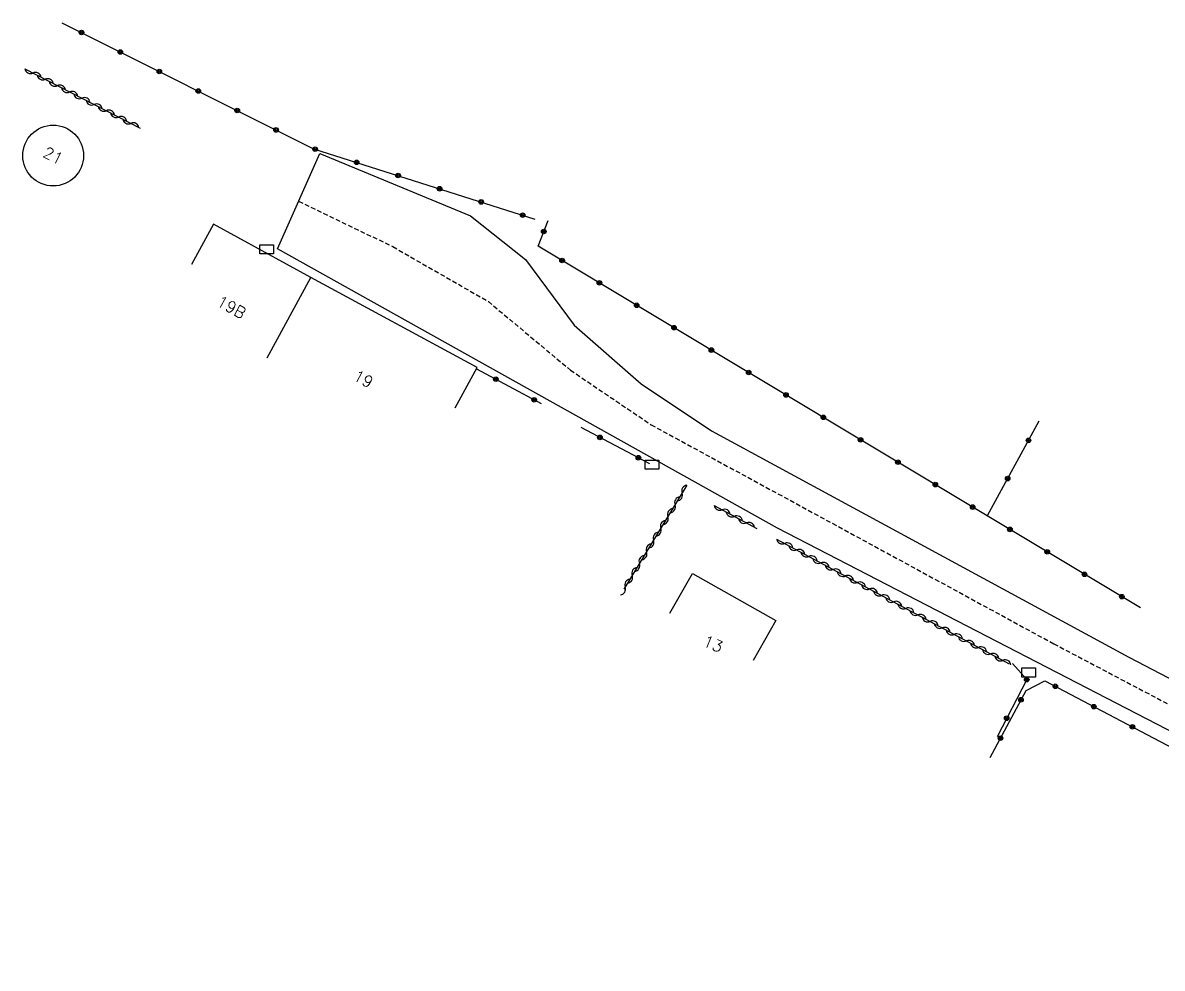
# Model space of a CAD drawing. Header units: millimetres. Extents: x 135999 to 137000, y 128000 to 129000.
# Drawn here: x 136243 to 136367.3, y 128006.3 to 128109.5 of the extents above; entities that cross this region are included whole.
import ezdxf
from ezdxf.enums import TextEntityAlignment as Align

# ---------------------------------------------------------------- set-up
doc = ezdxf.new("R2010")
doc.units = ezdxf.units.MM
doc.linetypes.add('DASHED', pattern=[0.75, 0.5, -0.25])
doc.layers.get('0').update_dxf_attribs({"linetype": 'CONTINUOUS'})
for name, color, linetype in [('W0001', 6, 'DASHED'), ('W0008', 7, 'CONTINUOUS'), ('W0100', 7, 'CONTINUOUS'), ('W0310', 3, 'CONTINUOUS'), ('W0322', 7, 'CONTINUOUS'), ('W0991', 7, 'CONTINUOUS'), ('W1102', 7, 'CONTINUOUS'), ('W1471', 7, 'CONTINUOUS')]:
    doc.layers.add(name, color=color, linetype=linetype)
doc.styles.get("Standard").update_dxf_attribs({"font": 'romans.shx', "width": 0.85})

# ---------------------------------------------------------------- blocks, each defined once
blk = doc.blocks.new('t322o')
at = {"color": 0, "linetype": 'Continuous'}
for radius in [0.25, 0.15]:
    blk.add_circle((0, 0), radius, dxfattribs=at)
blk = doc.blocks.new('t310o')
at = {"color": 0, "linetype": 'Continuous'}
for centre, start, end in [((-0.5, 0.38), 216.8699, 323.1304), ((0.5, -0.37), 36.8699, 143.1303)]:
    blk.add_arc(centre, 0.625, start, end, dxfattribs=at)
blk = doc.blocks.new('T1471')
at = {"color": 0, "linetype": 'Continuous', "flags": 128}
blk.add_lwpolyline([(-0.75, -0.5), (-0.75, 0.5), (0.75, 0.5), (0.75, -0.5), (-0.75, -0.5)], dxfattribs=at)

msp = doc.modelspace()

# ---------------------------------------------------------------- linework, layer by layer
at = {"layer": 'W0001'}
msp.add_lwpolyline([(136273.07, 128090.01), (136283.35, 128085.04), (136293.78, 128079.05), (136302.73, 128071.57), (136311.54, 128065.6), (136355.46, 128041.7), (136398.89, 128018.82), (136411.28, 128012.25), (136421.37, 128007.65), (136425.84, 128006.91), (136430.95, 128008.7), (136436.92, 128006.29)], dxfattribs=at)
at = {"layer": 'W0008'}
msp.add_lwpolyline([(136371.08, 128030.68), (136325.33, 128054.33), (136270.77, 128084.8), (136275.38, 128095.21), (136291.83, 128088.41), (136297.83, 128083.65), (136303.15, 128076.46), (136310.45, 128070.07), (136318.12, 128064.95), (136363.64, 128040.25), (136392.67, 128025.12)], dxfattribs=at)
at = {"layer": 'W0100'}
for points in [[(136290.16, 128067.45), (136292.55, 128071.85), (136274.42, 128081.68), (136263.78, 128087.49), (136261.38, 128083.1)], [(136313.59, 128045.03), (136316.05, 128049.38), (136325.15, 128044.23), (136322.68, 128039.88)]]:
    msp.add_lwpolyline(points, dxfattribs=at)
at = {"layer": 'W0310'}
for p, q in [((136243.21, 128104.44), (136255.8, 128097.96)), ((136315.43, 128059.01), (136308.56, 128047.67)), ((136318.41, 128056.79), (136323.06, 128054.28)), ((136325.23, 128053.12), (136350.59, 128039.51))]:
    msp.add_line(p, q, dxfattribs=at)
at = {"layer": 'W0322'}
for p, q in [((136292.5, 128071.71), (136299.53, 128067.91)), ((136303.85, 128065.33), (136311.36, 128061.36)), ((136353.85, 128065.98), (136348.2, 128055.67))]:
    msp.add_line(p, q, dxfattribs=at)
for points in [[(136247.26, 128109.47), (136274.7, 128095.73), (136298.86, 128088.05)], [(136364.92, 128045.61), (136348.2, 128055.67), (136299.21, 128085.1), (136300.29, 128087.91)], [(136350.95, 128039.56), (136352.51, 128037.8), (136349.28, 128031.55)], [(136348.53, 128029.3), (136352.44, 128036.61), (136354.49, 128037.66), (136373.29, 128027.75)]]:
    msp.add_lwpolyline(points, dxfattribs=at)
at = {"layer": 'W1102'}
msp.add_line((136269.65, 128072.89), (136274.42, 128081.68), dxfattribs=at)
msp.add_circle((136246.3, 128094.98), 3.32, dxfattribs=at)

# ---------------------------------------------------------------- block references
at = {"layer": 'W0310'}
for p, rotation in [((136244.1, 128103.98), 332.7709269603421), ((136245.43, 128103.3), 332.7709269603421), ((136246.76, 128102.61), 332.7709269603421), ((136248.1, 128101.92), 332.7709269603421), ((136249.43, 128101.24), 332.7709269603421), ((136250.77, 128100.55), 332.7709269603421), ((136252.1, 128099.87), 332.7709269603421), ((136253.43, 128099.18), 332.7709269603421), ((136254.77, 128098.49), 332.7709269603421), ((136314.91, 128058.15), 238.793870050668), ((136314.14, 128056.87), 238.793870050668), ((136313.36, 128055.59), 238.793870050668), ((136319.29, 128056.32), 331.6479787345202), ((136312.58, 128054.3), 238.793870050668), ((136320.61, 128055.6), 331.6479787345202), ((136321.93, 128054.89), 331.6479787345202), ((136311.8, 128053.02), 238.793870050668), ((136326.11, 128052.65), 331.7940951058715), ((136311.03, 128051.74), 238.793870050668), ((136327.43, 128051.94), 331.7940951058715), ((136328.75, 128051.23), 331.7940951058715), ((136310.25, 128050.46), 238.793870050668), ((136330.07, 128050.52), 331.7940951058715), ((136331.39, 128049.81), 331.7940951058715), ((136309.47, 128049.17), 238.793870050668), ((136332.72, 128049.1), 331.7940951058715), ((136334.04, 128048.39), 331.7940951058715), ((136308.7, 128047.89), 238.793870050668), ((136335.36, 128047.68), 331.7940951058715), ((136336.68, 128046.98), 331.7940951058715), ((136338, 128046.27), 331.7940951058715), ((136339.33, 128045.56), 331.7940951058715), ((136340.65, 128044.85), 331.7940951058715), ((136341.97, 128044.14), 331.7940951058715), ((136343.29, 128043.43), 331.7940951058715), ((136344.61, 128042.72), 331.7940951058715), ((136345.93, 128042.01), 331.7940951058715), ((136347.26, 128041.3), 331.7940951058715), ((136348.58, 128040.59), 331.7940951058715), ((136349.9, 128039.88), 331.7940951058715)]:
    msp.add_blockref('t310o', p, dxfattribs=dict(at, rotation=rotation))
at = {"layer": 'W0322'}
for p, rotation in [((136249.39, 128108.41), 333.408221485357), ((136253.63, 128106.28), 333.408221485357), ((136257.88, 128104.15), 333.408221485357), ((136262.13, 128102.03), 333.408221485357), ((136266.38, 128099.9), 333.408221485357), ((136270.62, 128097.78), 333.408221485357), ((136274.88, 128095.68), 342.3612012307879), ((136279.41, 128094.24), 342.3612012307879), ((136283.93, 128092.8), 342.3612012307879), ((136288.46, 128091.36), 342.3612012307879), ((136292.99, 128089.92), 342.3612012307879), ((136297.52, 128088.48), 342.3612012307879), ((136299.82, 128086.69), 68.9831002341622), ((136301.82, 128083.53), 149.0026123406524), ((136305.89, 128081.09), 149.0026123406524), ((136309.96, 128078.64), 149.0026123406524), ((136314.03, 128076.2), 149.0026123406524), ((136318.11, 128073.75), 149.0026123406524), ((136322.18, 128071.3), 149.0026123406524), ((136294.59, 128070.58), 331.5668072220918), ((136326.25, 128068.86), 149.0026123406524), ((136298.77, 128068.32), 331.5668072220918), ((136330.32, 128066.41), 149.0026123406524), ((136305.95, 128064.22), 332.1262672304923), ((136334.39, 128063.96), 149.0026123406524), ((136352.71, 128063.9), 241.2814553059699), ((136310.15, 128062), 332.1262672304923), ((136338.46, 128061.52), 149.0026123406524), ((136342.54, 128059.07), 149.0026123406524), ((136350.43, 128059.73), 241.2814553059699), ((136346.61, 128056.62), 149.0026123406524), ((136350.68, 128054.18), 148.9814269849545), ((136354.75, 128051.73), 148.9814269849545), ((136358.82, 128049.28), 148.9814269849545), ((136362.89, 128046.84), 148.9814269849545), ((136352.51, 128037.78), 242.6299971761963), ((136355.63, 128037.06), 332.2098094999139), ((136351.89, 128035.59), 61.86368400292923), ((136359.83, 128034.84), 332.2098094999139), ((136350.32, 128033.57), 242.6299971761963), ((136364.04, 128032.63), 332.2098094999139), ((136349.65, 128031.4), 61.86368400292923)]:
    msp.add_blockref('t322o', p, dxfattribs=dict(at, rotation=rotation))
at = {"layer": 'W1471'}
for p in [(136269.58, 128084.75), (136311.62, 128061.24), (136352.73, 128038.57)]:
    msp.add_blockref('T1471', p, dxfattribs=at)

# ---------------------------------------------------------------- texts
at = {"layer": 'W0991'}
for s, rotation, p in [('21', 332.7721, (136246.3, 128094.98)), ('19B', 331.3805, (136265.74, 128078.44)), ('19', 331.5253, (136280.14, 128070.61)), ('13', 336.8558, (136318.29, 128041.69))]:
    msp.add_text(s, height=1.25, rotation=rotation, dxfattribs=at).set_placement(p, align=Align.MIDDLE)

doc.saveas('drawing.dxf')
